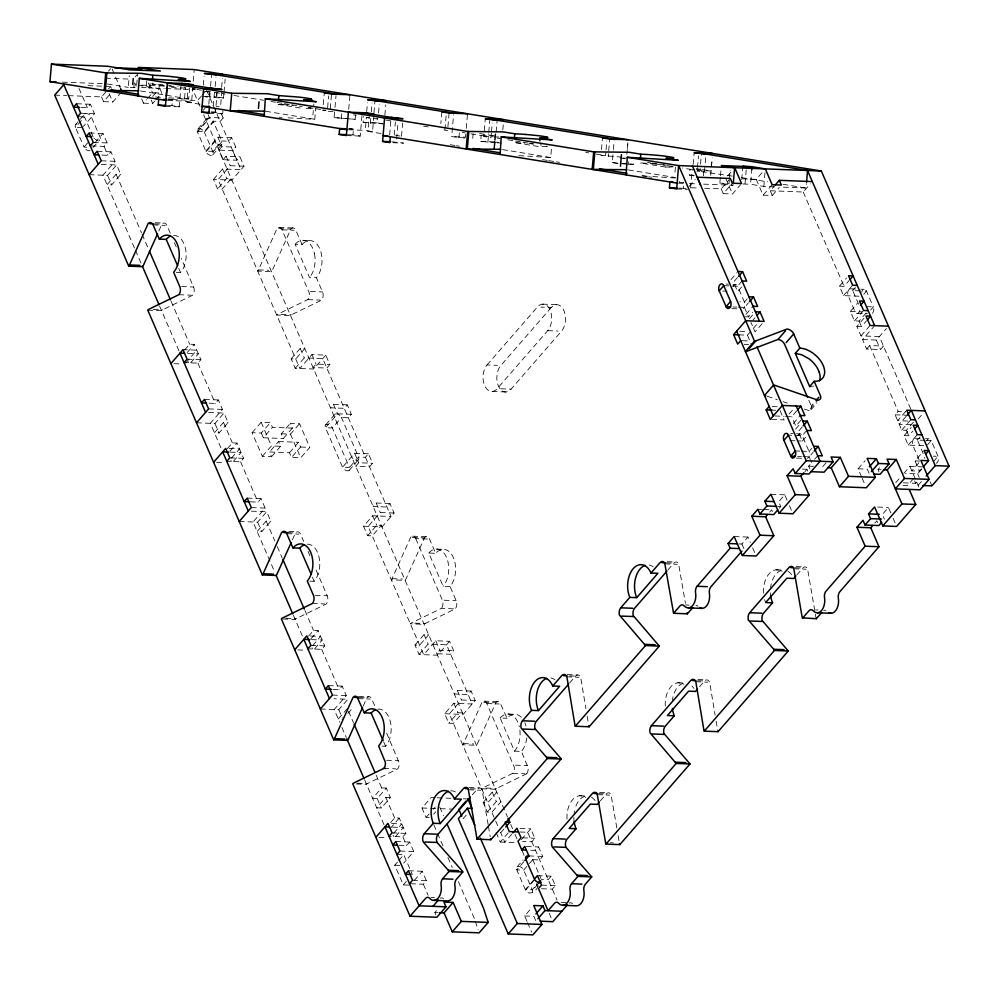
<?xml version="1.0" encoding="UTF-8"?>
<svg xmlns="http://www.w3.org/2000/svg" width="999" height="999" viewBox="0 0 999 999"><rect width="100%" height="100%" fill="white"/><g stroke="black" fill="none" stroke-linecap="round" stroke-linejoin="round"><path stroke-width="0.75" stroke-dasharray="5 3.75" d="M135.152 87.65L128.247 87.4L129.246 75.699M134.216 82.78L133.841 87.163L136.551 87.6M136.688 84.965L137.562 74.725M159.203 85.639L158.941 88.561L146.116 87.625L146.865 78.859M149.738 88.212L150.237 82.368M164.735 86.026L152.073 83.966L152.447 79.583M181.106 84.865L179.233 106.793L171.99 105.619L172.49 99.775L167.882 99.026M192.957 86.214L191.571 102.298L184.34 101.124L185.464 87.962M200 104.233L186.975 102.123L188.099 88.961M168.806 97.865L188.724 98.963L189.685 87.924M193.219 81.244L194.218 69.555M203.334 85.165L204.083 76.386M208.816 104.171L209.815 92.482M223.901 93.619L223.526 98.002L209.703 97.477L210.077 93.094M210.577 86.339L211.576 74.638M214.423 92.657L213.299 105.807L208.691 105.632M215.185 86.513L215.934 77.735M223.526 98.002L216.284 96.828L216.658 92.445M222.914 110.901L222.665 113.824L215.422 112.65L217.183 92.183M221.628 87.325L222.39 78.559M221.915 90.897L220.529 106.98L216.184 106.281M224.026 92.158L225.15 79.008M312.924 115.01L313.299 110.627M313.674 106.244L313.861 104.046M288.162 117.82L314.747 119.356L315.709 108.317M323.276 104.57L324.275 92.87M327.635 107.667L328.634 95.979M330.269 108.666L331.518 94.043M355.544 114.922L355.169 119.306L334.116 117.607L334.865 108.841M334.99 107.38L336.001 95.679M341.358 118.781L341.858 112.937M348.688 109.366L349.812 96.204M361.963 115.609L360.202 136.076L352.972 134.902L353.471 129.058L348.863 128.309M384.128 123.988L363.074 122.29L363.574 116.446M366.708 111.601L367.457 102.822M373.926 115.497L372.552 131.581L365.309 130.407L366.433 117.245M380.981 133.504L367.944 131.406L369.193 116.783M370.317 123.464L370.816 117.62L366.208 117.445L371.64 118.319M371.316 111.776L372.065 102.997M373.951 112.762L374.95 101.074M382.679 123.751L376.885 122.815L377.26 118.431M378.559 112.937L379.308 104.171M384.877 115.222L385.751 104.982M389.66 134.915L391.034 118.831M394.268 135.09L395.392 121.928M396.653 139.011L398.027 122.927M401.511 136.264L402.634 123.102M441.858 111.9L440.846 123.589M444.955 129.62L446.203 114.997M449.088 113.074L447.839 127.685M465.072 138.037L451.698 136.638L453.571 114.71M458.928 137.8L459.44 131.955L465.222 132.892M465.759 134.241L465.509 137.163L451.698 136.638M466.258 128.384L467.52 113.774M472.752 138.337L473.126 133.941M495.566 142.782L480.656 141.321L481.156 135.477L471.016 133.829M491.396 133.254L491.021 137.637L483.778 136.463L484.04 133.541M484.29 130.619L485.289 118.931M487.887 142.495L488.636 133.716M488.761 132.255L489.772 120.567M491.52 131.793L492.27 123.027M498.813 142.545L494.468 141.846L494.842 137.462M496.128 131.968L497.127 120.267M502.834 129.858L503.334 124.013M518.943 155.657L550.674 157.53L551.635 146.491M601.46 149.575L602.459 137.887M622.015 157.118L600.961 155.432L605.556 155.607L605.819 152.672M606.068 149.75L606.818 140.984M608.191 156.593L608.441 153.671M608.691 150.749L609.702 139.061M618.094 163.561L612.3 162.625L613.299 150.924M613.423 149.463L614.173 140.697M626.873 154.37L627.872 142.682M627.372 148.526L627.747 144.143M628.109 164.673L628.359 161.751M628.746 164.136L633.354 164.311L633.603 161.388M674.999 172.115L675.624 164.81M686.151 188.774L683.254 188.312L683.628 183.928M693.855 175.812L689.522 175.112L690.022 169.268L682.417 168.032M690.609 188.024L692.12 170.479M693.156 164.423L694.168 152.722M697.127 171.903L697.377 168.981M697.502 167.52L698.513 155.819M732.192 176.086L699.899 171.428L700.149 168.506M700.524 164.123L701.398 153.896M704.507 171.603L704.882 167.22M705.257 162.837L705.881 155.532M710.701 175.349L712.212 157.805M711.588 165.122L711.837 162.2M703.546 184.141L733.116 185.265L719.854 183.117L720.354 177.273M720.479 175.812L721.353 165.572M729.307 180.544L729.058 183.466L719.854 183.117M729.432 179.083L730.182 170.305M741.72 179.545L742.844 166.396M746.216 169.905L744.967 184.515L742.544 184.128M774.375 186.838L763.823 186.426L750.549 184.278L751.81 169.668M763.823 186.426L765.321 168.893M783.428 187.175L806.043 188.037L806.418 183.654M188.724 98.963L139.723 90.872M550.674 157.53L501.673 149.438M158.804 231.056L161.888 224.176A5.882 3.646 -87.8 0 1 166.546 224.625L170.679 234.028M302.06 244.555L295.492 229.533A5.882 3.646 -87.8 0 0 290.846 229.083L272.277 270.404A5.869 3.646 -87.8 0 1 271.491 271.603L257.68 271.066A5.869 3.646 -87.8 0 0 258.454 269.88L277.023 228.559A5.882 3.646 -87.8 0 1 281.681 229.008L309.066 292.32A5.882 3.646 -87.8 0 1 307.779 299.613L277.66 314.248A5.894 3.659 -87.8 0 0 276.711 315.047L290.522 315.572A5.894 3.659 -87.8 0 1 291.471 314.772L321.591 300.137A5.882 3.646 -87.8 0 0 322.889 292.844L316.421 277.71A20.579 12.775 -87.8 0 0 319.83 248.963A20.579 12.775 -87.8 0 0 302.06 244.555L295.155 244.293L309.503 277.447L316.421 277.71M292.407 539.822L295.504 532.942A5.869 3.646 -87.8 0 1 300.587 534.203L303.684 541.358M453.484 608.841L441.396 608.379L411.276 623.014A5.857 3.634 -87.8 0 0 410.327 623.813L424.138 624.338A5.857 3.634 -87.8 0 1 425.087 623.538L455.207 608.903A5.869 3.646 -87.8 0 0 456.181 600.686L450.037 586.475A20.579 12.775 -87.8 0 0 453.446 557.729A20.579 12.775 -87.8 0 0 435.676 553.321L429.533 539.11A5.869 3.646 -87.8 0 0 427.197 536.775A5.882 3.659 -87.8 0 0 424.463 537.849L405.894 579.17A5.894 3.659 -87.8 0 1 405.107 580.369L391.296 579.845A5.894 3.659 -87.8 0 0 392.07 578.646L410.639 537.325A5.869 3.646 -87.8 0 1 415.721 538.586L427.809 539.048M363.161 706.131L366.883 697.876A5.882 3.659 -87.8 0 1 370.991 697.627L375.05 706.293M521.266 717.245A20.579 12.775 -87.8 0 0 507.055 718.256L499.937 702.534A5.882 3.659 -87.8 0 0 495.829 702.772L477.26 744.105A5.894 3.659 -87.8 0 1 476.486 745.291L462.662 744.767A5.894 3.659 -87.8 0 0 463.449 743.581L482.017 702.26A5.882 3.659 -87.8 0 1 486.126 702.01L514.285 767.082A5.882 3.659 -87.8 0 1 512.762 773.313L482.642 787.949A5.869 3.646 -87.8 0 0 481.693 788.748L495.516 789.272A5.869 3.646 -87.8 0 1 496.466 788.473L526.573 773.838M532.38 892.507L532.479 890.409L523.688 870.079A4.408 2.735 41 0 0 518.693 866.395A4.408 2.735 41 0 0 516.783 869.817L525.574 890.146C529.07 896.715 536.838 890.821 538.424 885.551M108.491 71.116L110.514 68.794M81.206 107.492L87.35 107.73L90.372 104.246L94.468 113.724L83.379 126.473M75.737 124.45L78.009 121.841M80.27 119.231L84.815 114.023M68.307 95.642L101.536 96.903L107.58 89.947M108.591 88.786L110.614 86.476L111.638 88.836M101.536 96.903L103.584 101.636L110.639 93.531M103.584 101.636L112.8 101.985L120.867 92.72M135.165 76.923L137.175 74.6M87.787 142.757L84.003 147.103A4.408 2.735 41 0 0 90.16 150.587M94.942 142.732L103.009 133.454L107.105 142.932L104.083 146.416L90.272 145.879M92.907 147.677L99.713 139.848M141.671 98.938L143.494 103.159L146.528 99.688M147.527 98.526L152.572 92.732L161.788 93.082L159.728 88.337L164.261 88.511M152.672 96.453L159.728 88.337M143.494 103.159L152.71 103.509L154.72 101.199M155.732 100.037L161.788 93.082M101.798 155.07L107.929 155.307L110.964 151.836L115.06 161.301L102.959 175.212L134.865 248.951M89.148 174.688L107.567 175.387L116.646 164.96L120.742 174.425L111.663 184.865L107.055 184.69L116.134 174.251L120.742 174.425M201.511 95.916L197.477 100.562L168.781 99.463M202.522 94.755L205.544 91.284M203.209 110.315L205.22 107.992M197.777 129.096L206.855 118.669M197.228 131.369L204.133 131.631L213.212 121.204L222.028 141.583L212.949 152.01A4.408 2.735 41 0 1 211.039 155.432A4.408 2.735 41 0 1 206.044 151.748L197.228 131.369L209.328 117.47L223.139 117.994L220.217 111.226M223.139 117.994L220.117 121.466L213.212 121.204M231.681 137.725L217.869 137.2L205.769 151.111L212.675 151.373L221.753 140.946L228.659 141.209L231.681 137.725L235.776 147.203L232.755 150.674L218.943 150.15L223.064 159.69L236.888 160.215L239.91 156.743L244.006 166.209L231.905 180.12L213.486 179.42L217.582 188.898L222.19 189.073L231.268 178.634L226.661 178.459L217.582 188.898M206.044 151.748L215.122 141.321A4.408 2.735 41 0 0 220.105 145.005A4.408 2.735 41 0 0 222.028 141.583M212.675 154.932L221.753 144.493M218.943 150.15L221.965 146.678L235.776 147.203M223.064 159.69L226.099 156.219L239.91 156.743M213.486 179.42L222.565 168.993L240.984 169.693L206.556 90.122M244.006 166.209L230.195 165.684L218.094 179.595L299.837 368.494L311.938 354.583L325.749 355.107L329.857 364.585L326.823 368.057L313.012 367.532L316.034 364.061L329.857 364.585M184.64 350L189.673 344.205L194.281 344.38L200.899 359.677L197.877 363.149L184.066 362.625M187.225 352.497L194.281 344.38M185.714 362.949L196.803 350.199L182.992 349.675M209.166 403.184L215.297 403.421L218.331 399.937L222.427 409.415L210.327 423.326L221.915 450.112M196.516 422.789L214.935 423.501L224.001 413.062L228.109 422.54L219.031 432.967L214.423 432.792L223.501 422.365L228.109 422.54M291.134 358.841L300.212 348.414L304.807 348.589L295.741 359.016L291.134 358.841L295.229 368.319L313.649 369.018L325.749 355.107M295.229 368.319L304.308 357.879L322.727 358.591L391.059 516.483L372.639 515.784L363.561 526.211L367.657 535.689L372.265 535.864L381.343 525.437L376.735 525.262L367.657 535.689M227.347 448.688L232.38 442.894L236.988 443.069L243.606 458.366L240.584 461.838L226.773 461.313M229.932 451.173L236.988 443.069M252.085 432.679L261.164 422.24L270.367 422.589L272.427 427.335L292.382 428.096L290.334 423.351L299.538 423.701L309.79 447.39L300.711 457.817L291.508 457.467L289.448 452.734L269.493 451.973L271.553 456.705L262.337 456.356L252.085 432.679L261.301 433.029L270.367 422.589M231.443 458.166L239.51 448.888L225.687 448.364M261.301 433.029L263.349 437.762L272.427 427.335M292.382 428.096L283.304 438.524L281.256 433.791L290.334 423.351M262.337 456.356L271.416 445.929L280.619 446.278L278.571 441.546L269.493 451.973M281.256 433.791L290.459 434.14L299.538 423.701M271.553 456.705L280.619 446.278M289.448 452.734L298.526 442.307L300.574 447.04L291.508 457.467M347.277 404.845L333.454 404.32L330.432 407.804L344.255 408.329L347.277 404.845L351.373 414.323L348.351 417.794L341.446 417.532A4.408 2.735 41 0 0 336.451 413.848A4.408 2.735 41 0 0 334.54 417.27M250.337 501.81L258.004 502.11L261.026 498.626L265.135 508.104L253.034 522.015L274.338 571.241M325.736 424.787L334.815 414.36M351.373 414.323L337.562 413.798L325.462 427.709L342.545 467.182A4.408 2.735 41 0 0 347.54 470.866A4.408 2.735 41 0 0 349.45 467.445L358.529 457.005L365.434 457.28L368.456 453.796L372.552 463.274L369.53 466.745L355.719 466.221L358.741 462.749L372.552 463.274M239.211 521.478L257.642 522.177L266.708 511.75L270.816 521.228L261.738 531.655L257.13 531.48L266.209 521.053L270.816 521.228M368.456 453.796L354.645 453.271L342.545 467.182L349.45 467.445L332.367 427.972A4.408 2.735 41 0 0 327.372 424.288A4.408 2.735 41 0 0 325.462 427.709L332.367 427.972L341.446 417.532L358.529 457.018A4.408 2.735 41 0 1 356.606 460.427A4.408 2.735 41 0 1 351.623 456.743M349.175 470.354L358.254 459.927M487.025 364.935L537.437 306.98A14.698 9.128 -87.8 0 1 550.124 310.127A14.698 9.128 -87.8 0 1 547.689 330.669L497.277 388.611A14.698 9.128 -87.8 0 1 484.59 385.464A14.698 9.128 -87.8 0 1 487.025 364.935L497.39 365.322M389.985 503.533L376.161 503.009L373.139 506.493L386.963 507.017L389.985 503.533L394.081 513.011L381.98 526.923L363.561 526.211M551.248 307.505L500.836 365.459A14.698 9.128 -87.8 0 0 498.401 385.989A14.698 9.128 -87.8 0 0 511.088 389.148L561.5 331.193A14.698 9.128 -87.8 0 0 563.936 310.652A14.698 9.128 -87.8 0 0 551.248 307.505L540.896 307.105M394.081 513.011L380.269 512.487L368.169 526.398L423.688 654.682L435.776 640.771L449.6 641.308L453.696 650.774L450.674 654.258L436.863 653.733L439.885 650.249L453.696 650.774M689.123 186.476L695.167 179.52M308.479 636.188L313.524 630.394L318.132 630.569L324.75 645.866L321.728 649.35L307.904 648.826M311.076 638.686L318.132 630.569M312.587 645.666L320.654 636.4L306.83 635.864M727.672 175.874L732.717 170.08M704.67 188.274L721.228 188.898L729.295 179.62M721.228 188.898L723.276 193.631L732.354 183.204M723.276 193.631L732.492 193.981L740.559 184.715M742.482 178.833L756.243 179.358L763.298 171.241M756.243 179.358L763.074 195.155L772.14 184.715M763.074 195.155L772.277 195.504L770.229 190.759L774.262 186.126M333.004 689.372L339.148 689.61L342.17 686.138L346.278 695.604L334.178 709.515L339.635 722.14M772.277 195.504L779.345 187.387M320.354 708.99L338.773 709.69L347.852 699.263L334.041 698.726M347.352 708.553L338.274 718.993L342.882 719.168M347.914 713.373L351.948 708.728M770.229 190.759L803.246 192.02L810.301 183.903M730.943 279.633L736.987 272.677M414.972 645.029L424.051 634.602L428.658 634.777L419.58 645.204L414.972 645.029L419.081 654.507L437.5 655.207L449.6 641.308M737.562 277.497L733.528 282.13L737.624 291.596L741.658 286.963M742.095 280.994L737.562 286.214A4.396 2.735 -87.8 0 0 733.029 286.476M419.081 654.507L428.146 644.08L446.578 644.78L472.202 703.995L453.771 703.284L444.705 713.723L448.801 723.201L453.409 723.376L462.487 712.936L457.879 712.762L448.801 723.201M747.115 298.876L744.392 301.998A4.408 2.735 -87.8 0 1 744.817 305.269L744.655 306.156A4.408 2.735 -87.8 0 1 743.219 308.566M738.323 307.155L744.455 307.392L748.488 302.759M745.966 314.373L753.034 306.256M745.491 316.745L748.563 316.87L752.597 312.225M749.375 318.743L754.407 312.949M752.971 320.08L754.982 317.757M738.785 334.84L747.427 335.164L757.504 323.576M762.112 323.751L755.057 331.868L750.948 322.39M471.116 691.046L457.305 690.521L454.283 693.993L468.094 694.517L471.116 691.046L475.224 700.511L463.124 714.422L444.705 713.723M386.288 788.074L381.68 787.899L372.615 798.326L377.21 798.513L386.288 788.074L390.384 797.552L381.318 807.979L376.71 807.804L385.789 797.377L390.384 797.552M475.224 700.511L461.401 699.987L449.313 713.898L495.117 819.767M859.015 296.216L843.556 295.629L839.447 286.164L846.503 278.047M839.447 286.164L844.055 286.338L849.1 280.544M843.556 295.629L852.622 285.202M855.419 287.462L852.696 290.597A4.408 2.735 -87.8 0 0 848.888 289.648A4.408 2.735 -87.8 0 0 848.163 295.804L854.994 311.601A4.408 2.735 -87.8 0 0 858.566 312.774A4.408 2.735 -87.8 0 0 859.777 307.118M390.634 822.539L394.667 817.906L399.275 818.081L405.894 833.378L402.859 836.85L389.048 836.325M390.197 828.508L399.275 818.081M393.718 833.178L401.785 823.9L387.974 823.376M863.785 294.243L866.508 291.121A4.408 2.735 -87.8 0 0 863.948 289.36A4.408 2.735 -87.8 0 0 861.7 292.232M866.145 312.962L859.09 321.079L854.482 320.891L850.386 311.426L857.442 303.309M429.183 817.569L426.111 817.457L422.015 807.979L431.081 797.552L435.689 797.726M854.482 320.891L863.561 310.464M426.111 817.457L429.133 813.973M433.166 809.34L435.189 807.017M870.616 310.04L873.338 306.905L866.508 291.121L861.9 290.946M910.738 409.016L879.395 336.601L860.976 335.901L856.88 326.423L863.935 318.306M433.741 814.148L435.751 811.837M398.951 845.241L406.618 845.541L409.652 842.057L413.748 851.535L403.671 863.124M856.88 326.423L861.475 326.598L866.52 320.804M408.803 885.126L403.284 884.914L394.742 865.184L397.752 861.712M398.763 860.551L403.783 854.782L412.325 874.512M789.123 414.098L794.168 408.304M860.976 335.901L870.054 325.462M785.589 416.383L791.732 416.62L796.765 410.826M866.657 349.026L869.679 345.542L883.491 346.079L880.469 349.55L866.657 349.026L862.549 339.548L873.65 326.798M793.243 423.601L800.299 415.484M472.327 794.829L477.372 789.035A5.869 3.646 -87.8 0 1 482.017 789.497L488.174 824.737M569.567 683.041L575.624 676.086A5.869 3.646 -87.8 0 1 580.694 677.347L585.938 708.791M667.832 570.092L673.875 563.136A5.882 3.646 -87.8 0 1 678.533 563.598L685.439 603.321M804.432 409.041L808.715 410.514A5.894 3.659 41 0 0 811.275 405.944L815.047 401.61M810.226 408.778L817.794 400.087M800.873 420.292L795.828 426.086L791.732 416.62M810.901 409.84L816.945 402.884M795.616 429.095L800.661 423.301M862.549 339.548L876.373 340.072L886.45 328.484M403.284 884.914L406.293 881.455M802.234 426.96L798.213 431.593L802.309 441.071L797.702 440.896M462.949 818.855L466.983 814.222M414.223 880.544L422.29 871.265L426.386 880.743L423.364 884.215L409.553 883.69M483.141 802.534L492.207 792.107L496.815 792.282L487.737 802.709L483.141 802.534L487.237 812.012L491.845 812.187L500.911 801.76L496.316 801.585L487.237 812.012M806.78 430.457L802.234 435.676L788.423 435.152M802.309 441.071L806.343 436.426M811.8 448.339L809.078 451.461A4.408 2.735 -87.8 0 1 809.49 454.745L809.327 455.619A4.408 2.735 -87.8 0 1 807.404 458.329M802.996 456.618L809.14 456.855L813.174 452.222M809.827 468.918L808.641 466.158L810.651 463.836M814.684 459.203L817.706 455.719M738.86 543.906L741.932 544.018L747.976 537.062L750.324 542.482M769.655 512.15L771.665 509.827L772.702 512.2M787.075 500.224L784.739 494.817L778.683 501.773L780.731 506.505L778.733 508.803M804.944 471.578L806.955 469.268L807.979 471.628M500.724 832.716L504.932 827.871M435.876 914.884L434.852 912.512L437.874 909.04M826.061 462.812L822.027 467.445L823.051 469.805M496.116 832.542L500.224 842.02L508.354 832.666M511.888 834.078L504.82 842.194L500.561 832.342M521.366 839.585L530.744 828.808L534.84 838.286L531.818 841.757L522.602 841.408M913.411 422.19L906.355 430.294L901.747 430.119L895.129 414.822L898.151 411.351L905.831 411.638M905.718 411.376L897.651 420.654L909.927 421.116M861.613 476.935L858.104 468.818L865.159 460.701M906.293 416.183L899.225 424.3L913.049 424.825M517.057 866.907L523.114 859.952M523.838 861.712L516.783 869.829L523.688 870.092L532.767 859.652A4.408 2.735 41 0 0 530.669 857.105M532.742 859.689L539.647 859.952L542.694 856.443L538.598 846.965L535.576 850.449L527.897 850.149M901.747 430.119L910.826 419.692M918.081 419.031L923.126 413.236M923.688 445.691L908.228 445.104L904.132 435.626L911.188 427.51M879.008 471.94L877.984 469.567L881.006 466.096M904.132 435.626L908.74 435.801L912.774 431.168M908.228 445.104L917.307 434.665M600.274 800.898L606.318 793.943A5.869 3.646 -87.8 0 1 610.963 794.405L616.883 828.146M699.525 686.788L704.57 680.993A5.869 3.646 -87.8 0 1 709.652 682.255L715.134 715.197M796.777 574.999L802.821 568.044A5.882 3.646 -87.8 0 1 807.479 568.506L815.134 612.724M533.391 880.294L525.324 889.56L532.23 889.822L537.262 884.053M525.574 890.146L534.652 879.707M920.091 436.925L917.369 440.059A4.408 2.735 -87.8 0 0 913.573 439.11A4.408 2.735 -87.8 0 0 912.836 445.267L919.105 459.752M534.752 887.799L539.285 882.579M541.57 888.723L552.31 889.135L555.344 885.651L551.236 876.173L548.189 879.694L541.271 879.42M927.559 444.755L931.193 440.584L938.024 456.381A4.408 2.735 -87.8 0 1 936.3 463.261M895.728 482.667L899.762 478.034M903.845 473.339L909.889 466.396L923.713 466.92L917.656 473.876L905.381 473.401M921.515 468.831L919.505 471.153L915.059 460.889L923.126 451.623M526.997 921.353L524.662 915.933L531.718 907.816M918.893 462.749L911.825 470.866L919.505 471.153M874.812 523.126L876.822 520.816L877.846 523.176M890.758 512.899L888.423 507.48L882.367 514.435L884.427 519.168M913.586 478.558L907.529 485.514L901.398 485.277M933.478 461.588L938.024 456.381L933.416 456.193M903.358 482.829L915.633 483.291L917.669 480.956M918.093 485.339L922.127 480.706M147.765 310.14L161.576 310.664A5.907 3.659 -87.8 0 1 162.525 309.865L192.645 295.229A5.882 3.646 -87.8 0 0 193.943 287.937L181.219 258.366M282.854 618.968L295.192 619.43A5.894 3.659 -87.8 0 1 296.141 618.631L326.261 603.995A5.869 3.646 -87.8 0 0 327.235 595.779L314.835 567.132M356.206 783.965L366.558 784.365A5.894 3.659 -87.8 0 1 367.52 783.566L397.627 768.93A5.882 3.659 -87.8 0 0 399.15 762.699L385.589 730.631M311.114 108.292L307.367 108.554A20.504 1.199 4.8 0 1 303.334 108.441M673.064 166.858L669.318 167.108M185.09 87.9L177.41 88.074L168.956 86.701M547.04 146.466L539.348 146.628L514.023 142.532L524.9 143.207M812.474 386.363L813.81 386.051M675.274 177.984L650.873 176.436M776.048 569.842L783.079 570.104A20.579 12.775 -87.8 0 0 770.604 587.524M677.784 682.804L684.827 683.054A20.579 12.775 -87.8 0 0 672.352 700.474M579.532 795.753L586.575 796.003A20.579 12.775 -87.8 0 0 574.812 809.527M105.519 78.184L131.606 79.183M62.4 82.13L102.872 83.679M141.334 85.14L164.585 86.026M169.068 86.189L178.034 86.538M199.937 106.244L192.37 88.749L195.442 88.861M141.508 87.45L146.116 87.625M87.949 85.614L103.059 86.189M104.57 86.239L110.614 86.476M165.772 88.574L194.468 89.66M207.442 91.184L210.514 91.296M205.544 96.428L216.284 96.828M54.708 95.117L66.796 95.579M167.894 99.6L172.49 99.775M167.457 100.474L184.34 101.124M186.975 102.123L191.571 102.298M325.849 110.527L322.777 110.414L326.398 111.001M167.382 105.444L171.99 105.619M333.079 111.701L328.209 111.289M165.422 106.269L179.233 106.793M76.548 103.721L90.372 104.246M211.413 111.813L216.021 111.988M373.451 118.619L378.047 118.794M210.826 112.475L215.422 112.65M334.116 117.607L355.169 119.306M208.853 113.299L222.665 113.824M363.074 122.29L376.885 122.815M80.657 113.199L94.468 113.724M79.008 116.721L84.54 116.933A4.408 2.735 41 0 1 86.451 113.511A4.408 2.735 41 0 1 91.446 117.195L99.987 136.938A4.408 2.735 41 0 1 99.276 140.135A4.408 2.735 41 0 1 95.18 139.223M348.863 128.883L353.471 129.058M348.426 129.758L365.309 130.407M481.156 135.477L494.967 136.001M367.944 131.406L372.552 131.581M483.778 136.463L492.994 136.813M494.53 136.875L499.138 137.05M348.364 134.728L352.972 134.902M346.391 135.552L360.202 136.076M480.656 141.321L494.468 141.846M497.102 142.845L501.71 143.019M82.368 127.635L75.462 127.373L84.003 147.103L88.149 147.265M391.795 141.758L403.633 143.107L389.822 142.582M89.198 132.929L103.009 133.454M623.114 158.067L626.186 158.179M93.294 142.407L107.105 142.932M612.3 162.625L633.354 164.311M622.614 163.911L627.21 164.086M690.022 169.268L694.617 169.443M696.153 169.505L703.833 169.793L703.333 175.637L706.231 176.111M697.265 170.442L711.076 170.966L696.228 168.556M97.14 151.311L110.964 151.836M689.522 175.112L694.118 175.287M742.881 183.991L750.549 184.278M679.145 182.293L683.753 182.467L679.245 181.731M101.249 160.777L115.06 161.301M678.646 183.192L683.316 183.366M689.547 183.604L697.327 183.903M101.286 164.373L116.646 164.96M691.121 187.75L698.651 188.037M678.646 188.137L683.254 188.312M676.673 188.961L687.424 189.36M155.245 222.715L163.886 223.039M279.021 227.422L292.832 227.947M154.333 223.888L161.888 224.176M278.758 228.621L290.846 229.083M153.147 224.912L165.235 225.362M282.105 229.82L294.193 230.27M726.036 284.066L728.333 284.153M732.941 284.328L735.252 284.415M850.411 288.798L857.317 289.061M860.776 289.186L864.222 289.323M723.738 285.689L737.562 286.214L744.392 301.998L739.784 301.823M860.364 290.884L852.696 290.597L858.953 305.07M258.454 269.88L268.818 270.267M722.664 291.034L727.097 291.196M176.236 272.377L180.557 272.54A20.579 12.775 -87.8 0 0 185.402 248.227A20.579 12.775 -87.8 0 0 172.115 235.589M866.433 306.643L873.338 306.905A4.408 2.735 -87.8 0 1 871.628 313.798M732.941 306.955L736.787 307.105M850.386 311.426L861.9 311.863M181.531 286.551L193.619 287.013M310.477 291.458L322.565 291.92M731.805 308.616L737.562 308.828M857.267 313.399L867.631 313.786M542.519 304.146L556.331 304.67M178.821 294.705L190.909 295.167M307.779 299.613L319.867 300.075M739.697 331.281L747.377 331.568M153.309 309.515L162.525 309.865M281.119 314.385L291.471 314.772M547.689 330.669L558.054 331.056M742.269 340.696L750.099 340.996M744.33 344.368L748.638 344.53M187.637 353.446L198.389 353.858L189.31 364.285L188.137 361.576M187.088 359.153L200.899 359.677M173.963 363.698L181.631 363.998M500.724 388.748L511.088 389.148M492.195 391.446L506.006 391.983M772.152 406.531L779.944 406.83M771.353 410.089L775.674 410.252M895.129 414.822L908.94 415.359M774.837 415.971L784.053 416.321M771.715 419.418L784.09 419.892L779.982 410.427M204.508 399.413L218.331 399.937M208.604 408.891L222.427 409.415M790.709 433.529L793.019 433.616M796.465 433.753L800.486 433.928A4.408 2.735 -87.8 0 1 802.234 435.676L809.078 451.461L801.398 451.173M915.096 438.261L922.002 438.524M925.449 438.661L928.908 438.786M208.654 412.475L224.001 413.062M925.049 440.347L917.369 440.059L924.2 455.844M926.585 440.409L931.193 440.584A4.408 2.735 -87.8 0 0 926.635 440.909M790.022 440.596L796.166 440.834M795.254 450.936L799.862 451.111M797.627 456.418L801.46 456.568M915.059 460.889L919.667 461.063M263.349 437.762L283.304 438.524M796.49 458.079L803.396 458.341M278.571 441.546L298.526 442.307M808.641 466.158L813.236 466.333L810.901 460.914M300.574 447.04L309.79 447.39M858.104 468.818L867.307 469.168L869.355 473.901M877.984 469.567L881.056 469.692M802.359 469.093L806.955 469.268M230.344 452.135L241.084 452.535L232.018 462.974L230.844 460.264M229.795 457.842L243.606 458.366M216.658 462.387L224.338 462.687M770.916 494.293L784.739 494.817M877.671 507.067L888.423 507.48M777.659 506.393L780.731 506.505M757.854 509.303L762.462 509.478M763.998 509.54L771.665 509.827M247.215 498.101L261.026 498.626M251.311 507.579L265.135 508.104M251.361 511.163L266.708 511.75M734.165 536.538L747.976 537.062M288.861 531.48L297.502 531.805M412.637 536.188L426.448 536.713M287.949 532.654L295.504 532.942M412.362 537.387L424.463 537.849M286.763 533.678L298.851 534.14M667.232 561.675L675.861 562.012M796.178 566.583L804.819 566.92M450.037 586.475L443.119 586.213L428.771 553.059L435.676 553.321M666.321 562.849L673.875 563.136M795.266 567.757L802.821 568.044M665.134 563.873L677.222 564.335M794.08 568.781L806.181 569.243M392.07 578.646L402.435 579.045M309.852 581.143L314.173 581.306A20.579 12.775 -87.8 0 0 319.018 557.005A20.579 12.775 -87.8 0 0 305.731 544.355M685.526 604.944L688.985 605.082M815.634 609.902L817.931 609.989M315.147 595.317L327.235 595.779M444.093 600.224L456.181 600.686M312.437 603.471L324.525 603.933M285.776 618.244L296.141 618.631M414.735 623.151L425.087 623.538M311.488 639.635L322.227 640.047L313.162 650.474L311.988 647.764M310.939 645.342L324.75 645.866M297.802 649.887L305.482 650.187M567.245 674.562L577.609 674.962M697.926 679.532L706.568 679.869M569.58 675.861L575.624 676.086M697.664 680.731L704.57 680.993M566.883 676.822L578.97 677.285M695.828 681.73L707.916 682.192M328.359 685.601L342.17 686.138M332.455 695.079L346.278 695.604M358.504 696.34L368.868 696.74M484.003 701.123L497.814 701.648M359.328 697.589L366.883 697.876M483.741 702.322L495.829 702.784M358.142 698.601L370.229 699.063M487.087 703.508L499.175 703.97M526.573 773.838A5.882 3.659 -87.8 0 0 528.096 767.607L521.403 751.41L514.497 751.148L500.149 717.981L507.055 718.256M463.449 743.581L473.813 743.968M382.093 746.103L385.552 746.241A20.579 12.775 -87.8 0 0 390.397 721.927A20.529 12.75 -87.8 0 0 386.875 713.786A20.579 12.775 -87.8 0 0 377.098 709.278M386.513 760.251L398.601 760.714M515.459 765.159L527.547 765.621M383.816 768.393L395.904 768.855M512.762 773.313L524.85 773.763M357.155 783.166L367.52 783.566M486.101 788.074L496.466 788.473M468.993 787.512L479.358 787.911M599.675 792.482L608.304 792.819M470.467 788.773L477.372 789.035M598.763 793.656L606.318 793.943M468.631 789.772L480.719 790.234M597.577 794.68L609.665 795.142M437.225 797.776L452.572 798.363M463.324 798.775L467.932 798.95M422.015 807.979L438.898 808.616M440.434 808.678L452.709 809.14M519.992 828.396L530.744 828.808M392.619 827.147L403.371 827.547L394.293 837.986L393.119 835.276M520.042 831.992L527.709 832.279L557.092 900.186M392.07 832.854L405.894 833.378M522.564 837.811L534.84 838.286M610.164 842.769L613.448 842.894M378.946 837.399L386.625 837.686M500.224 842.02L517.107 842.656M395.829 841.533L409.652 842.057M526.311 846.503L538.598 846.965M399.937 851.011L413.748 851.535M528.883 855.918L542.694 856.443M396.878 854.52L403.783 854.782M394.742 865.184L401.648 865.446M408.479 870.741L422.29 871.265M537.425 875.648L551.236 876.173M412.575 880.219L426.386 880.743M541.52 885.126L555.344 885.651M431.068 897.464L434.528 897.589M561.176 902.409L566.933 902.634M434.852 912.512L437.924 912.636M524.662 915.933L533.866 916.283L535.914 921.028L538.723 921.128M436.788 549.075L442.769 549.35M508.166 714.01L514.148 714.285M303.434 240.322L309.028 240.597M283.017 104.608L293.194 105.395M155.519 97.003L161.426 97.378M279.008 117.22L282.055 117.42M642.007 175.861L647.914 176.236M162.949 84.64L160.889 84.478A20.579 1.174 4.8 0 0 157.18 84.266A20.504 1.186 4.8 0 0 152.248 84.003M655.144 163.961L644.954 163.174A20.504 1.199 4.8 0 0 640.134 162.937M663.024 164.785L666.246 165.21M540.234 144.818L541.595 145.005M265.746 111.264L314.76 119.281M479.582 133.504L493.518 135.764M192.37 88.749L195.392 89.236M196.915 89.485L201.448 90.222M214.685 92.358L220.617 93.319M222.09 93.556L225.062 94.031M233.953 95.479L263.611 100.275M271.029 101.473L275.474 102.198M276.96 102.435L282.892 103.397M284.378 103.634L290.309 104.595M291.795 104.833L297.727 105.794M299.2 106.031L302.173 106.518M308.104 107.467L314.036 108.429M315.522 108.666L321.453 109.628M322.927 109.878L325.899 110.352M353.446 114.81L356.331 115.272M385.651 120.017L391.733 121.004M423.663 126.174L428.234 126.91M497.152 138.062L500.212 138.561M507.842 139.785L513.948 140.784M515.484 141.021L521.59 142.008M523.114 142.258L529.22 143.244M530.744 143.494L533.803 143.993M585.714 152.385L588.773 152.884M596.403 154.121L605.556 155.607M620.042 157.942L626.123 158.928M647.427 162.375L650.461 162.862M651.985 163.112L658.066 164.098M659.59 164.348L665.671 165.322M667.195 165.572L673.289 166.558A20.117 1.199 4.9 0 0 672.926 166.471M741.42 177.585L767.582 181.818M782.966 184.303L806.043 188.037M204.645 91.309L210.077 92.183M447.589 130.607L443.968 130.02M698.089 171.141L699.899 171.428M152.073 83.966L152.972 84.116M278.097 104.358L303.421 108.466M665.371 167.02L640.034 162.924L640.946 163.074M138.074 85.19L158.941 88.561M202.472 96.304L209.703 97.477M107.368 84.016L128.247 87.4M628.433 169.942L675.486 177.547M395.716 135.327L400.062 136.026M450.274 144.718L454.895 145.467M456.431 145.717L459.503 146.204M542.557 159.64L547.177 160.377M548.713 160.627L554.857 161.626M556.406 161.875L559.477 162.375M642.532 175.799L647.14 176.548M648.676 176.798L651.748 177.285M308.916 107.392L310.889 107.892M671.69 166.121L672.839 166.458M767.307 396.253L777.297 399.7M783.016 401.66L787.299 403.134M232.755 150.674L236.888 160.215M876.373 340.072L880.469 349.55M930.156 481.805L931.905 485.864M803.246 192.02L844.055 286.338M859.09 321.079L861.475 326.598M869.679 345.542L898.151 411.351M906.355 430.294L908.74 435.801M917.656 473.876L919.192 477.422M909.889 466.396L918.855 487.1M914.609 480.931L915.633 483.291M893.106 518.306L896.041 525.074M862.199 478.284L865.134 485.052M725.661 178.197L732.492 193.981M808.79 400.224L811.275 405.956M744.455 307.392L748.563 316.87M809.14 456.855L810.314 459.565M747.427 335.164L751.523 344.643M789.422 505.644L791.757 511.051M752.659 547.889L755.007 553.309M741.932 544.018L743.98 548.763M415.721 538.586L442.37 600.162A5.869 3.646 -87.8 0 1 441.396 608.366M532.767 859.652L540.971 878.62M208.154 114.76L209.328 117.47M217.869 137.2L221.965 146.678M226.099 156.219L230.195 165.684M311.938 354.583L316.034 364.061M333.454 404.32L337.562 413.798M354.645 453.271L358.741 462.749M376.161 503.009L380.269 512.487M435.776 640.771L439.885 650.249M457.305 690.521L461.401 699.987M203.634 114.76L507.43 816.807M510.726 824.437L512.587 828.733M514.985 834.277L518.031 841.32M522.302 851.173L524.125 855.406M536.338 883.603L537.549 886.425M549.15 913.211L552.197 920.254M222.565 168.993L226.661 178.459M300.212 348.414L304.308 357.879M372.639 515.784L376.735 525.262M424.051 634.602L428.146 644.08M453.771 703.284L457.879 712.762M492.207 792.107L496.316 801.585M204.133 131.631L212.949 152.01M495.691 821.091L498.351 827.247M527.584 922.701L531.68 932.179M148.314 82.88L152.572 92.732M151.174 99.962L152.71 103.509M290.459 434.14L300.711 457.817M134.977 83.454L136.189 86.276M439.785 807.192L443.481 815.733M112.125 69.043L120.654 88.749M261.164 422.24L271.416 445.929M433.791 824.749L436.875 831.855M437.487 833.278L443.032 846.091M447.964 857.479L452.272 867.444M458.429 881.68L474.45 918.68M174.4 242.62L176.261 246.915M308.017 551.386L309.877 555.681M109.141 93.544L112.8 101.985M178.759 268.394L180.557 272.54M312.375 577.16L314.173 581.306M383.753 742.095L385.552 746.241M79.021 88.486L87.35 107.73M104.083 146.416L107.929 155.307M116.134 174.251L141.471 232.804M142.095 234.241L148.888 249.95M171.141 301.361L189.673 344.205M197.877 363.149L215.297 403.421M223.501 422.365L232.38 442.894M240.584 461.838L258.004 502.11M266.209 521.053L274.812 540.934M277.272 546.615L282.18 557.966M304.92 610.514L313.524 630.394M321.728 649.35L339.148 689.61M348.576 711.388L353.484 722.727M376.161 775.149L381.68 787.899M385.789 797.377L394.667 817.906M402.859 836.85L406.618 845.541M423.364 884.215L428.146 895.279M93.082 136.676L84.54 116.933L75.462 127.373A4.408 2.735 41 0 1 78.759 124.238M107.567 175.387L111.663 184.865M214.935 423.501L219.031 432.967M257.642 522.177L261.738 531.655M338.773 709.69L342.295 717.806M377.21 798.513L381.318 807.979M135.489 250.374L141.309 263.836M159.59 306.081L179.221 351.448M293.394 615.272L303.833 639.41M341.958 727.484L346.316 737.587M364.635 779.907L385.002 826.96M475.387 921.515L478.196 930.007M314.485 253.734L315.035 257.667A20.579 12.775 -87.8 0 1 309.503 277.46M815.384 614.223L815.883 617.22M716.133 721.191L717.619 730.169M618.119 835.626L619.368 843.119M587.175 716.271L588.423 723.763M488.424 826.235L490.172 836.712M798.051 435.264A4.408 2.735 -87.8 0 1 799.924 433.878M669.168 167.095A20.517 1.199 4.8 0 1 665.222 166.995M278.321 104.433A20.504 1.199 4.8 0 1 283.204 104.683M167.12 85.027A20.117 1.211 4.9 0 1 171.154 85.427M184.952 87.512A20.042 1.199 4.6 0 1 185.027 87.9M655.107 163.973A20.117 1.224 4.9 0 1 659.153 164.373M529.083 143.581A20.117 1.224 4.9 0 1 533.141 143.981M546.878 146.079A20.042 1.199 4.6 0 1 546.99 146.466M295.155 244.293A20.567 12.762 -87.8 0 1 300.824 240.547A20.579 12.775 -87.8 0 1 308.441 242.445L310.539 244.605A20.692 12.85 -87.8 0 1 314.498 253.758M428.771 553.059A20.567 12.775 -87.8 0 1 446.528 557.454A20.567 12.775 -87.8 0 1 443.131 586.201M524.812 722.664A20.579 12.775 -87.8 0 1 526.011 726.123M526.785 737.949A20.579 12.775 -87.8 0 1 521.403 751.41M500.149 717.994A20.567 12.775 -87.8 0 1 519.343 726.847M519.892 730.082A20.567 12.775 -87.8 0 1 514.497 751.136M569.243 903.084A5.882 3.646 -87.8 0 1 572.477 903.783M823.7 610.564A5.882 3.646 -87.8 0 1 825.973 610.501M924.624 457.405A4.408 2.735 -87.8 0 1 924.674 458.266M591.47 797.214A20.579 12.775 -87.8 0 1 595.641 801.373M574.125 821.44A20.579 12.775 -87.8 0 1 573.863 817.457M574.1 813.423A20.579 12.775 -87.8 0 1 574.525 810.801M567.02 819.093A20.567 12.775 -87.8 0 1 572.577 799.712A20.567 12.775 -87.8 0 1 585.639 797.689M787.986 571.316A20.579 12.775 -87.8 0 1 792.157 575.474M770.641 595.541A20.579 12.775 -87.8 0 1 770.416 592.894M763.536 593.194A20.579 12.775 -87.8 0 1 769.08 573.801A20.579 12.775 -87.8 0 1 782.155 571.79M765.671 602.547A20.579 12.775 -87.8 0 1 764.635 599.662M691.945 686.001A20.579 12.775 -87.8 0 1 693.893 688.423M665.284 706.143A20.567 12.775 -87.8 0 1 670.829 686.763A20.567 12.775 -87.8 0 1 683.89 684.74M94.48 138.636A4.408 2.735 41 0 1 93.881 137.987M695.891 605.344A5.882 3.646 -87.8 0 1 697.989 606.356M440.297 898.176A5.882 3.646 -87.8 0 1 443.531 898.875M550.948 677.984A20.567 12.775 -87.8 0 1 554.944 679.832M649.2 565.034A20.579 12.775 -87.8 0 1 653.209 566.883M450.586 790.846A20.567 12.775 -87.8 0 1 456.693 792.781M206.581 121.578L197.502 132.018A4.408 2.735 41 0 1 199.425 128.596A4.408 2.735 41 0 1 204.408 132.28L213.486 121.841A4.408 2.735 41 0 0 208.491 118.157A4.408 2.735 41 0 0 206.581 121.578"/><path stroke-width="1.5" d="M165.921 100.424L49.95 81.656L51.449 64.123L107.48 66.246L129.745 69.855L160.452 71.016L138.187 67.42L194.218 69.555L222.765 74.176L204.333 73.464L216.184 74.813M51.449 64.123L105.707 72.89L104.208 90.434L138.799 90.759M105.37 90.459L106.868 72.915L141.221 73.339L152.822 75.2L152.447 79.583M132.73 84.378L133.242 78.534M172.128 76.686A20.604 1.199 4.9 0 1 185.964 78.896L178.159 79.296L190.222 81.419L139.311 78.334L137.8 95.867L138.511 95.904M188.474 84.578L193.082 84.753L185.839 83.579L167.42 82.88L165.422 106.269L158.179 105.095L158.679 99.251M166.296 96.041L167.045 87.263M209.353 107.455L208.853 113.299L201.611 112.125L203.609 88.736L222.04 89.435L210.19 88.087M139.311 78.334L231.731 93.282L230.22 110.827L264.822 111.151M258.441 108.416L259.003 101.848M304.183 99.688L316.271 101.736L265.322 98.726L264.161 116.284M278.471 99.975L278.846 95.592L267.245 93.719L231.731 93.282M369.443 113.861L374.051 114.036L366.808 112.862L348.389 112.163L346.391 135.552L339.148 134.378L339.648 128.534L345.791 128.771M390.322 136.726L389.822 142.582L382.58 141.408L384.59 118.019L403.009 118.719L391.158 117.37M265.322 98.726L467.657 131.456L466.146 149.001L500.749 149.313M467.307 149.026L468.818 131.481L503.171 131.893L514.772 133.766L514.398 138.149M494.18 148.789L494.68 142.944M494.93 140.022L495.429 134.166M539.86 140.784L540.109 137.862L552.197 139.91L501.248 136.9L500.087 154.445M501.248 136.9L593.681 151.848L592.17 169.393L626.773 169.705M593.331 169.418L594.842 151.873L629.195 152.285L640.784 154.158L640.409 158.541M620.454 166.259L621.453 154.558M666.121 158.254L678.221 160.302L627.272 157.28L626.111 174.837M627.272 157.28L678.596 165.584L676.673 188.961L669.43 187.787L669.929 181.943L673.001 182.055M733.241 183.804L734.627 167.72L721.353 165.572L752.06 166.746L765.321 168.893L772.14 184.715L781.355 185.065L779.307 180.332L775.274 184.965M751.81 169.668L752.06 166.746L742.844 166.396L746.465 166.983M806.543 182.193L807.542 170.492L698.763 152.897M795.516 455.094L795.679 454.22A4.408 2.735 -87.8 0 0 795.254 450.936L788.423 435.152A4.408 2.735 -87.8 0 0 786.675 433.404L786.113 433.354A4.408 2.735 -87.8 0 0 783.628 436.213L783.466 437.087A4.408 2.735 -87.8 0 0 783.653 439.672L791.033 456.755A4.408 2.735 -87.8 0 0 792.482 457.892M157.555 233.816L143.319 265.497A5.919 3.671 -87.8 0 1 142.545 266.683L128.734 266.159A5.919 3.671 -87.8 0 0 129.508 264.972L148.077 223.651A5.882 3.646 -87.8 0 1 152.722 224.101L159.303 239.123A20.567 12.775 -87.8 0 1 177.06 243.531A20.567 12.775 -87.8 0 1 173.651 272.265L180.12 287.412A5.882 3.646 -87.8 0 1 178.821 294.705L148.714 309.34A5.907 3.659 -87.8 0 0 147.765 310.14L262.35 574.924L276.161 575.461A5.894 3.659 -87.8 0 0 276.935 574.263L291.171 542.582M262.35 574.924A5.894 3.659 -87.8 0 0 263.124 573.738L281.693 532.417A5.869 3.646 -87.8 0 1 286.763 533.678L292.919 547.889A20.579 12.775 -87.8 0 1 310.677 552.297A20.579 12.775 -87.8 0 1 307.267 581.043L313.411 595.254A5.869 3.646 -87.8 0 1 312.45 603.458L282.33 618.106A5.894 3.659 -87.8 0 0 281.368 618.905L333.716 739.859L347.527 740.384A5.894 3.659 -87.8 0 0 348.314 739.198L362.55 707.517M333.716 739.859A5.894 3.659 -87.8 0 0 334.503 738.673L353.059 697.339A5.882 3.659 -87.8 0 1 357.167 697.102L364.285 712.811A20.579 12.775 -87.8 0 1 382.055 717.22A20.579 12.775 -87.8 0 1 378.633 745.978L385.327 762.175A5.882 3.659 -87.8 0 1 383.816 768.406L353.696 783.041A5.894 3.659 -87.8 0 0 352.747 783.84L410.04 916.233L436.9 917.257L445.979 906.817L443.931 902.085L453.134 902.434L461.338 921.378L488.199 922.402L483.516 908.253L447.177 824.275M63.786 84.69L54.708 95.117L128.734 266.159M77.622 116.671L80.657 113.199L76.548 103.721L73.526 107.205L79.67 107.43M90.272 145.879L93.294 142.407L89.198 132.929L86.164 136.413L91.696 136.626M89.148 174.688L101.249 160.777L97.14 151.311L94.118 154.783L98.726 154.957M170.891 363.586L182.992 349.675L187.088 359.153L184.066 362.625M196.516 422.802L208.604 408.891L204.508 399.413L201.486 402.897L206.094 403.072M213.599 462.275L225.687 448.364L229.795 457.842L226.773 461.313M239.211 521.478L251.311 507.579L247.215 498.101L244.193 501.573L248.801 501.748M294.73 649.775L306.83 635.864L310.939 645.342L307.904 648.826M320.354 708.99L332.455 695.079L328.359 685.601L325.337 689.085L331.468 689.322M719.205 290.896L723.738 285.689A4.396 2.735 -87.8 0 0 721.203 283.928A4.396 2.735 -87.8 0 0 718.955 286.738L718.781 287.625A4.396 2.735 -87.8 0 0 718.968 290.197L726.36 307.292A4.408 2.735 -87.8 0 0 727.796 308.429L728.358 308.479A4.408 2.735 -87.8 0 0 730.843 305.619L731.006 304.745A4.408 2.735 -87.8 0 0 730.581 301.473L723.738 285.689M738.573 276.336L742.607 271.691L746.703 281.169L742.095 280.994M730.581 301.473L726.036 306.693L730.644 306.868M749.5 301.598L753.533 296.965L757.629 306.431L753.034 306.256M740.734 340.634L737.699 344.118L733.603 334.64L745.704 320.729L764.123 321.428L760.027 311.963L755.419 311.788M757.005 315.434L760.027 311.963M799.849 348.151L795.304 353.371L809.652 386.526L814.197 381.306A20.592 12.787 41 0 0 821.84 378.946A20.455 12.7 41 0 0 823.488 376.885L824.437 374.313A20.592 12.787 41 0 0 816.595 356.156L813.336 353.446A20.592 12.787 41 0 0 799.837 348.114L793.693 333.941A5.919 3.671 41 0 0 791.82 331.318A5.907 3.659 41 0 0 787.037 329.033L755.469 341.034A5.932 3.684 41 0 1 754.52 341.109L745.454 351.536A5.932 3.684 41 0 0 746.39 351.461L777.971 339.46L785.526 330.769M748.938 348.788L755.744 340.959M786.138 342.632L793.693 333.941M850.112 279.383L853.134 275.899L848.526 275.724L852.622 285.202L857.229 285.377M375.874 837.287L387.974 823.376L392.07 832.854L389.048 836.325M800.299 415.484L804.907 415.659L800.798 406.181L782.367 405.457L770.266 419.368L766.171 409.89L769.193 406.418M860.439 305.344L864.06 301.161L859.452 300.986L863.561 310.464L868.168 310.639M396.878 854.52L399.937 851.011L395.829 841.533L392.807 845.004L397.415 845.179M867.532 319.643L870.554 316.171L865.946 315.996L870.054 325.462L888.473 326.173M424.987 841.995L437.075 842.457L462.087 870.778A5.869 3.646 -87.8 0 1 462.799 871.99L448.988 871.465A5.869 3.646 -87.8 0 0 448.276 870.254L423.251 841.932A5.882 3.646 -87.8 0 1 424.225 833.715L433.304 823.276A20.579 12.775 -87.8 0 1 436.713 794.53A20.579 12.775 -87.8 0 1 454.47 798.95L461.388 799.2L440.209 823.551L433.304 823.276M454.483 798.938L463.548 788.511A5.869 3.646 -87.8 0 1 468.206 788.973L477.06 839.185L490.884 839.709L561.051 759.04A5.869 3.646 -87.8 0 0 560.339 757.829L535.002 728.583A5.869 3.646 -87.8 0 1 536.301 721.29L568.568 684.203M561.051 759.04L547.24 758.516A5.869 3.646 -87.8 0 0 546.528 757.304L521.191 728.059A5.869 3.646 -87.8 0 1 522.489 720.766L531.555 710.339A20.579 12.775 -87.8 0 1 534.977 681.58A20.579 12.775 -87.8 0 1 552.734 685.988L559.64 686.251L538.461 710.601L531.555 710.339M552.734 685.988L561.813 675.561A5.869 3.646 -87.8 0 1 566.883 676.822L574.949 725.124A5.944 3.684 -87.8 0 0 575.324 726.236L589.135 726.76L659.315 646.091L633.254 615.634A5.882 3.646 -87.8 0 1 634.552 608.341L666.82 571.253M659.315 646.091L645.491 645.566L619.442 615.109A5.882 3.646 -87.8 0 1 620.741 607.817L629.82 597.377A20.579 12.775 -87.8 0 1 633.229 568.631A20.579 12.775 -87.8 0 1 650.986 573.039M797.776 409.665L800.798 406.181M629.82 597.377L636.725 597.652L657.891 573.301L650.986 573.039L660.064 562.612A5.882 3.646 -87.8 0 1 664.71 563.074L673.576 613.286L687.387 613.811L692.856 607.529M465.909 801.26L458.853 809.377L461.788 816.146M470.317 797.152L438.049 834.24A5.882 3.646 -87.8 0 0 437.075 842.457M815.996 400.524L818.83 397.265M783.89 440.372L788.423 435.152M467.932 798.95L472.028 808.428L467.42 808.253L458.354 818.681L508.229 933.94L532.854 934.877L541.933 924.45L533.728 905.506L542.944 905.856L544.992 910.589L561.875 911.238M803.246 425.799L807.279 421.166L811.388 430.631L806.78 430.457M409.553 883.69L412.575 880.219L408.479 870.741L405.419 874.25L410.951 874.462M795.254 450.936L790.721 456.156L795.329 456.331M673.576 613.286L679.957 605.956A5.882 3.646 -87.8 0 1 684.165 605.831A11.763 7.305 -87.8 0 0 692.607 605.594A11.763 7.305 -87.8 0 0 695.579 592.719A5.882 3.646 -87.8 0 1 697.065 586.288L730.157 548.239L728.109 543.493L734.165 536.538L742.357 555.494L756.181 556.018L773.825 535.726L765.621 516.783L751.81 516.258L760.002 535.202L742.357 555.494M751.81 516.258L757.854 509.303L759.902 514.035L773.726 514.572L777.734 509.965M759.902 514.035L766.92 505.981L764.872 501.236L770.916 494.293L779.12 513.236L792.931 513.761L809.115 495.167L800.911 476.223L787.1 475.686L795.291 494.642L809.115 495.167M787.1 475.686L793.144 468.743L795.192 473.476L809.015 474.001L820.104 461.251L796.191 405.981M814.185 451.061L818.218 446.428L822.314 455.894L817.706 455.719M410.04 916.233L425.499 898.463A5.882 3.646 -87.8 0 1 429.707 898.351A11.763 7.305 -87.8 0 0 438.149 898.101A11.763 7.305 -87.8 0 0 441.121 885.239A5.882 3.646 -87.8 0 1 442.607 878.795L448.988 871.465M477.06 839.185L547.24 758.516M575.324 726.236L645.491 645.566M795.192 473.476L806.28 460.726L833.154 461.75L831.093 457.005L840.309 457.367L848.513 476.311L875.374 477.335L867.169 458.379L876.385 458.728L878.433 463.474L871.378 471.59M765.621 516.783L767.632 514.46M800.911 476.223L803.933 472.739M432.929 906.33L438.399 900.037M462.799 871.99L456.418 879.32A5.882 3.646 -87.8 0 0 454.932 885.763A11.763 7.305 -87.8 0 1 447.714 900.911L433.903 900.386M741.97 551.061L710.876 586.813A5.882 3.646 -87.8 0 0 709.39 593.244A11.763 7.305 -87.8 0 1 707.28 604.969A11.763 7.305 -87.8 0 1 699.924 607.879M505.769 826.922L509.802 822.289L508.016 818.181M779.12 513.236L795.291 494.642M833.154 461.75L824.075 472.177L811.026 471.678M512.887 832.916L516.92 828.283L521.028 837.761L517.994 841.233L521.753 849.924L526.361 850.099M439.46 912.686L444.068 912.861L453.134 902.434M828.171 467.682L831.23 467.794L840.309 457.367M521.753 849.924L524.787 846.44L528.883 855.918L524.85 860.551M444.068 912.861L452.26 931.817L461.338 921.378M831.23 467.794L839.435 486.738L848.513 476.311M907.292 415.035L911.325 410.389L935.239 465.634L949.05 466.158L821.328 171.016L225.524 74.613L211.713 74.088L336.126 94.218M869.33 466.845L876.385 458.728M553.933 846.902L566.021 847.364L591.745 876.897L577.934 876.373L552.21 846.84A5.882 3.646 -87.8 0 1 553.184 838.623L592.507 793.418A5.869 3.646 -87.8 0 1 597.152 793.88L605.556 842.594A5.857 3.634 -87.8 0 0 606.018 844.093L619.83 844.617L690.009 763.948L663.948 733.491A5.869 3.646 -87.8 0 1 665.247 726.211L674.325 715.771A20.579 12.775 -87.8 0 1 672.389 708.491M690.009 763.948L676.186 763.423L650.137 732.966A5.869 3.646 -87.8 0 1 651.435 725.686L690.759 680.469A5.869 3.646 -87.8 0 1 695.828 681.73L703.808 729.645A5.857 3.634 -87.8 0 0 704.27 731.143L718.081 731.668L788.261 650.998L762.212 620.541A5.882 3.646 -87.8 0 1 763.498 613.249L772.577 602.822A20.579 12.775 -87.8 0 1 770.641 595.541M748.388 620.017A5.882 3.646 -87.8 0 1 749.687 612.724L789.01 567.519A5.882 3.646 -87.8 0 1 793.668 567.981L802.06 616.695A6.194 3.846 -87.8 0 0 802.384 617.844L816.333 618.718L821.802 612.437M914.784 428.846L917.806 425.374L913.198 425.199L917.307 434.665L921.915 434.84M488.199 922.402L479.133 932.841L452.26 931.817M875.374 477.335L866.295 487.762L839.435 486.738M926.023 453.758L928.745 450.636L924.137 450.462L928.583 460.726L920.903 460.427L929.107 479.383L904.47 478.434L896.265 459.49L887.062 459.14L889.11 463.873L880.032 474.313L873.938 474.075M884.127 469.805L887.199 469.917L896.265 459.49M574.125 821.44A20.579 12.775 -87.8 0 0 576.073 828.72L566.995 839.148A5.882 3.646 -87.8 0 0 566.021 847.364M599.263 802.06L597.24 804.382L590.334 804.108L569.168 828.458L576.073 828.72M697.514 689.11L695.504 691.433L688.586 691.171L667.419 715.509L674.325 715.771M795.766 576.161L793.755 578.483L786.85 578.209L765.671 602.559L772.577 602.822M534.403 879.132L537.425 875.648L541.52 885.126L538.498 888.598L548.064 910.713L554.445 903.371A5.882 3.646 -87.8 0 1 558.666 903.258A11.763 7.305 -87.8 0 0 567.095 903.009A11.763 7.305 -87.8 0 0 570.067 890.146A5.882 3.646 -87.8 0 1 571.553 883.703L577.934 876.373M538.261 882.891L540.272 880.581M538.636 883.328L540.796 880.843M802.522 618.194L808.903 610.864A5.882 3.646 -87.8 0 1 813.124 610.739A11.763 7.305 -87.8 0 0 821.553 610.501A11.763 7.305 -87.8 0 0 824.525 597.627A5.882 3.646 -87.8 0 1 826.011 591.196L865.159 546.191L856.955 527.235L863.011 520.292L865.059 525.024L878.87 525.549L881.655 522.365M881.355 519.055L870.604 518.643L868.556 513.911L874.6 506.955L882.804 525.899L896.615 526.436L915.733 504.458L909.29 489.572M508.229 933.94L517.307 923.513L541.933 924.45M904.47 478.434L895.391 488.873L920.029 489.81L929.107 479.383M865.059 525.024L870.604 518.643M923.538 466.521L928.583 460.726M856.955 527.235L870.778 527.772L872.789 525.449M535.889 913.973L542.944 905.856M537.862 918.793L544.992 910.589M606.018 844.093L676.186 763.423M704.27 731.143L774.437 650.474L788.261 650.998M882.804 525.899L901.922 503.933L915.733 504.458M926.16 476.061L935.239 465.634M567.345 904.944L552.809 921.665L540.122 921.178M591.745 876.897L585.364 884.227A5.882 3.646 -87.8 0 0 583.878 890.671A11.763 7.305 -87.8 0 1 576.673 905.818L562.849 905.294M870.778 527.772L878.97 546.715L839.834 591.72A5.882 3.646 -87.8 0 0 838.348 598.151A11.763 7.305 -87.8 0 1 836.225 609.877A11.763 7.305 -87.8 0 1 828.87 612.787M949.05 466.158L931.905 485.864L922.701 485.514M541.058 882.429L538.036 882.567L534.952 880.281L525.861 859.39A4.408 2.735 41 0 1 529.158 856.268M310.939 99.688L311.863 99.525L311.164 98.963M672.876 158.254L673.888 157.842A20.604 1.261 5 0 0 659.927 155.569L651.673 154.82A20.604 1.186 4.9 0 0 641.108 154.208M809.652 386.526L811.076 386.513M106.868 72.915L105.707 72.89M468.818 131.481L467.657 131.456M594.842 151.873L593.681 151.848M540.109 137.862L547.864 137.45A20.579 1.224 4.9 0 0 537.774 135.627L525.649 134.428M114.585 67.757L142.22 68.806M49.95 81.656L56.181 81.893M328.883 93.044L324.275 92.87L331.518 94.043L349.937 94.743M386.126 100.599L367.707 99.9L379.558 101.249M114.198 91.271L117.27 91.384M163.287 99.425L166.358 99.538M446.453 112.075L441.858 111.9L449.088 113.074L467.52 113.774M209.79 106.568L202.11 106.281L346.89 129.708M158.179 105.095L165.846 105.395M503.708 119.63L485.289 118.931L497.127 120.267M201.611 112.125L209.291 112.412M607.067 138.062L602.459 137.887L609.702 139.061L628.121 139.76M387.687 135.739L383.092 135.564L677.085 183.129M339.148 134.378L346.828 134.665M712.587 153.421L694.168 152.722L706.006 154.071M382.58 141.408L390.259 141.696M678.596 165.584L821.328 171.016M779.307 180.332L812.312 181.593M669.43 187.787L677.11 188.074M149.8 223.714L153.259 223.838M159.303 239.123L166.209 239.385A20.579 12.775 -87.8 0 1 170.03 236.326M737.999 271.516L742.607 271.691M129.508 264.972L139.872 265.359M748.925 296.79L753.533 296.965M733.603 334.64L739.36 334.865M184.565 353.321L179.957 353.147L205.582 412.362M925.149 410.914L906.73 410.214L910.826 419.692L915.434 419.867M766.171 409.89L771.927 410.114M802.672 420.991L807.279 421.166M813.611 446.253L818.218 446.428M878.433 463.474L889.11 463.873M228.808 452.072L222.665 451.835L248.289 511.051M764.872 501.236L774.075 501.598M766.92 505.981L776.123 506.331M868.556 513.911L879.307 514.323M760.002 535.202L773.825 535.726M865.159 546.191L878.97 546.715M728.109 543.493L737.324 543.843M730.157 548.239L739.372 548.588M283.416 532.479L287.949 532.654M292.919 547.889L299.825 548.151A20.579 12.775 -87.8 0 1 303.646 545.092M661.788 562.674L665.247 562.812M790.733 567.582L793.755 567.707M697.065 586.276L707.429 586.675M263.124 573.738L273.489 574.138M688.361 607.867L702.185 608.391M817.307 612.774L831.131 613.299M620.741 607.817L632.829 608.279M749.687 612.724L761.775 613.186M621.49 616.096L633.578 616.558M750.436 621.003L762.524 621.465M644.78 644.355L655.144 644.755M748.388 620.017L773.726 649.263L784.09 649.662M309.952 639.572L303.808 639.348L329.433 698.551M563.536 675.624L566.982 675.761M692.482 680.531L695.941 680.669M354.795 697.414L358.241 697.539M364.285 712.811L371.191 713.074A20.579 12.775 -87.8 0 1 375.025 710.027M522.489 720.766L534.577 721.228M651.435 725.674L663.523 726.136M523.239 729.045L535.327 729.507M652.185 733.953L664.273 734.415M334.503 738.673L344.855 739.06M546.528 757.304L556.893 757.704M675.474 762.212L685.838 762.612M383.816 768.393L385.539 768.468M465.284 788.573L468.306 788.686M594.23 793.481L597.689 793.618M509.802 822.289L505.194 822.115L509.29 831.58L518.506 831.93M389.56 827.022L384.952 826.847L419.118 905.806L445.979 906.817M424.225 833.715L436.326 834.177M553.184 838.623L565.272 839.085M448.276 870.254L458.628 870.653M577.222 875.161L587.587 875.561M442.607 878.795L452.972 879.195M571.553 883.703L581.918 884.103M278.846 95.592L298.064 97.028A20.604 1.211 4.8 0 1 311.213 98.951M795.304 353.371L801.747 354.757L808.803 358.653A20.08 12.475 41 0 1 813.498 362.874L814.822 364.41A20.567 12.762 41 0 1 817.894 369.068L819.18 372.053M172.053 76.648L163.711 75.874A20.604 1.199 4.9 0 0 153.122 75.25M372.315 100.075L453.696 113.249M489.897 119.106L614.298 139.236M181.231 83.404L217.432 89.261M362.212 112.687L398.401 118.544M111.039 89.835L138.686 94.306M238.499 110.452L264.56 114.673M473.351 148.451L499.5 152.672M599.462 168.831L627.147 173.314M765.871 395.766L765.521 395.666A5.932 3.684 41 0 0 764.472 395.517L773.551 385.09A5.932 3.684 41 0 1 774.6 385.239L817.794 400.087A5.894 3.659 41 0 0 820.354 395.517L814.197 381.306M773.726 649.263L774.437 650.474M807.517 170.492L874.649 325.637M887.199 469.917L901.922 503.933M734.727 167.77L741.558 183.554L732.354 183.204L730.306 178.471L697.19 177.21L759.515 321.253M807.554 397.365L784.627 344.368A5.907 3.659 41 0 0 777.971 339.46M754.52 341.109L678.671 165.572M757.017 346.878L806.28 460.726M736.625 331.168L773.301 415.921M467.42 808.253L474.812 825.324M480.357 838.136L517.307 923.513M120.654 88.749L121.866 91.558M166.209 239.385L177.572 265.634M299.825 548.151L311.188 574.4M371.191 713.074L383.154 740.709M149.513 251.373L170.517 299.925M282.804 559.39L304.308 609.09M354.096 724.138L374.937 772.314M63.424 83.841L98.214 164.261M142.283 266.084L158.978 304.645M276.186 575.499L292.769 613.848M346.853 738.823L364.023 778.496M692.494 166.096L700.636 185.19M816.333 618.718L816.195 618.369A6.194 3.846 -87.8 0 1 816.071 617.994M687.387 613.811L687.012 612.699M490.884 839.709L490.509 838.598M795.516 455.082A4.408 2.735 -87.8 0 1 793.031 457.942M819.18 372.065A20.567 12.762 41 0 1 820.117 376.635L820.092 378.109A20.08 12.475 41 0 1 819.517 380.869M673.064 158.279A20.604 1.261 5 0 1 666.458 158.304M515.084 133.816A20.604 1.186 4.9 0 1 525.711 134.478M310.714 99.675A20.604 1.211 4.8 0 1 303.871 99.638M619.83 844.617A5.857 3.634 -87.8 0 1 619.455 843.518M718.081 731.668A5.857 3.634 -87.8 0 1 717.819 730.943M636.725 597.639A20.579 12.775 -87.8 0 1 644.992 565.409M589.135 726.76A5.944 3.684 -87.8 0 1 588.761 725.649M538.473 710.589A20.567 12.775 -87.8 0 1 546.74 678.358M440.209 823.538A20.567 12.775 -87.8 0 1 448.489 791.308"/></g></svg>
